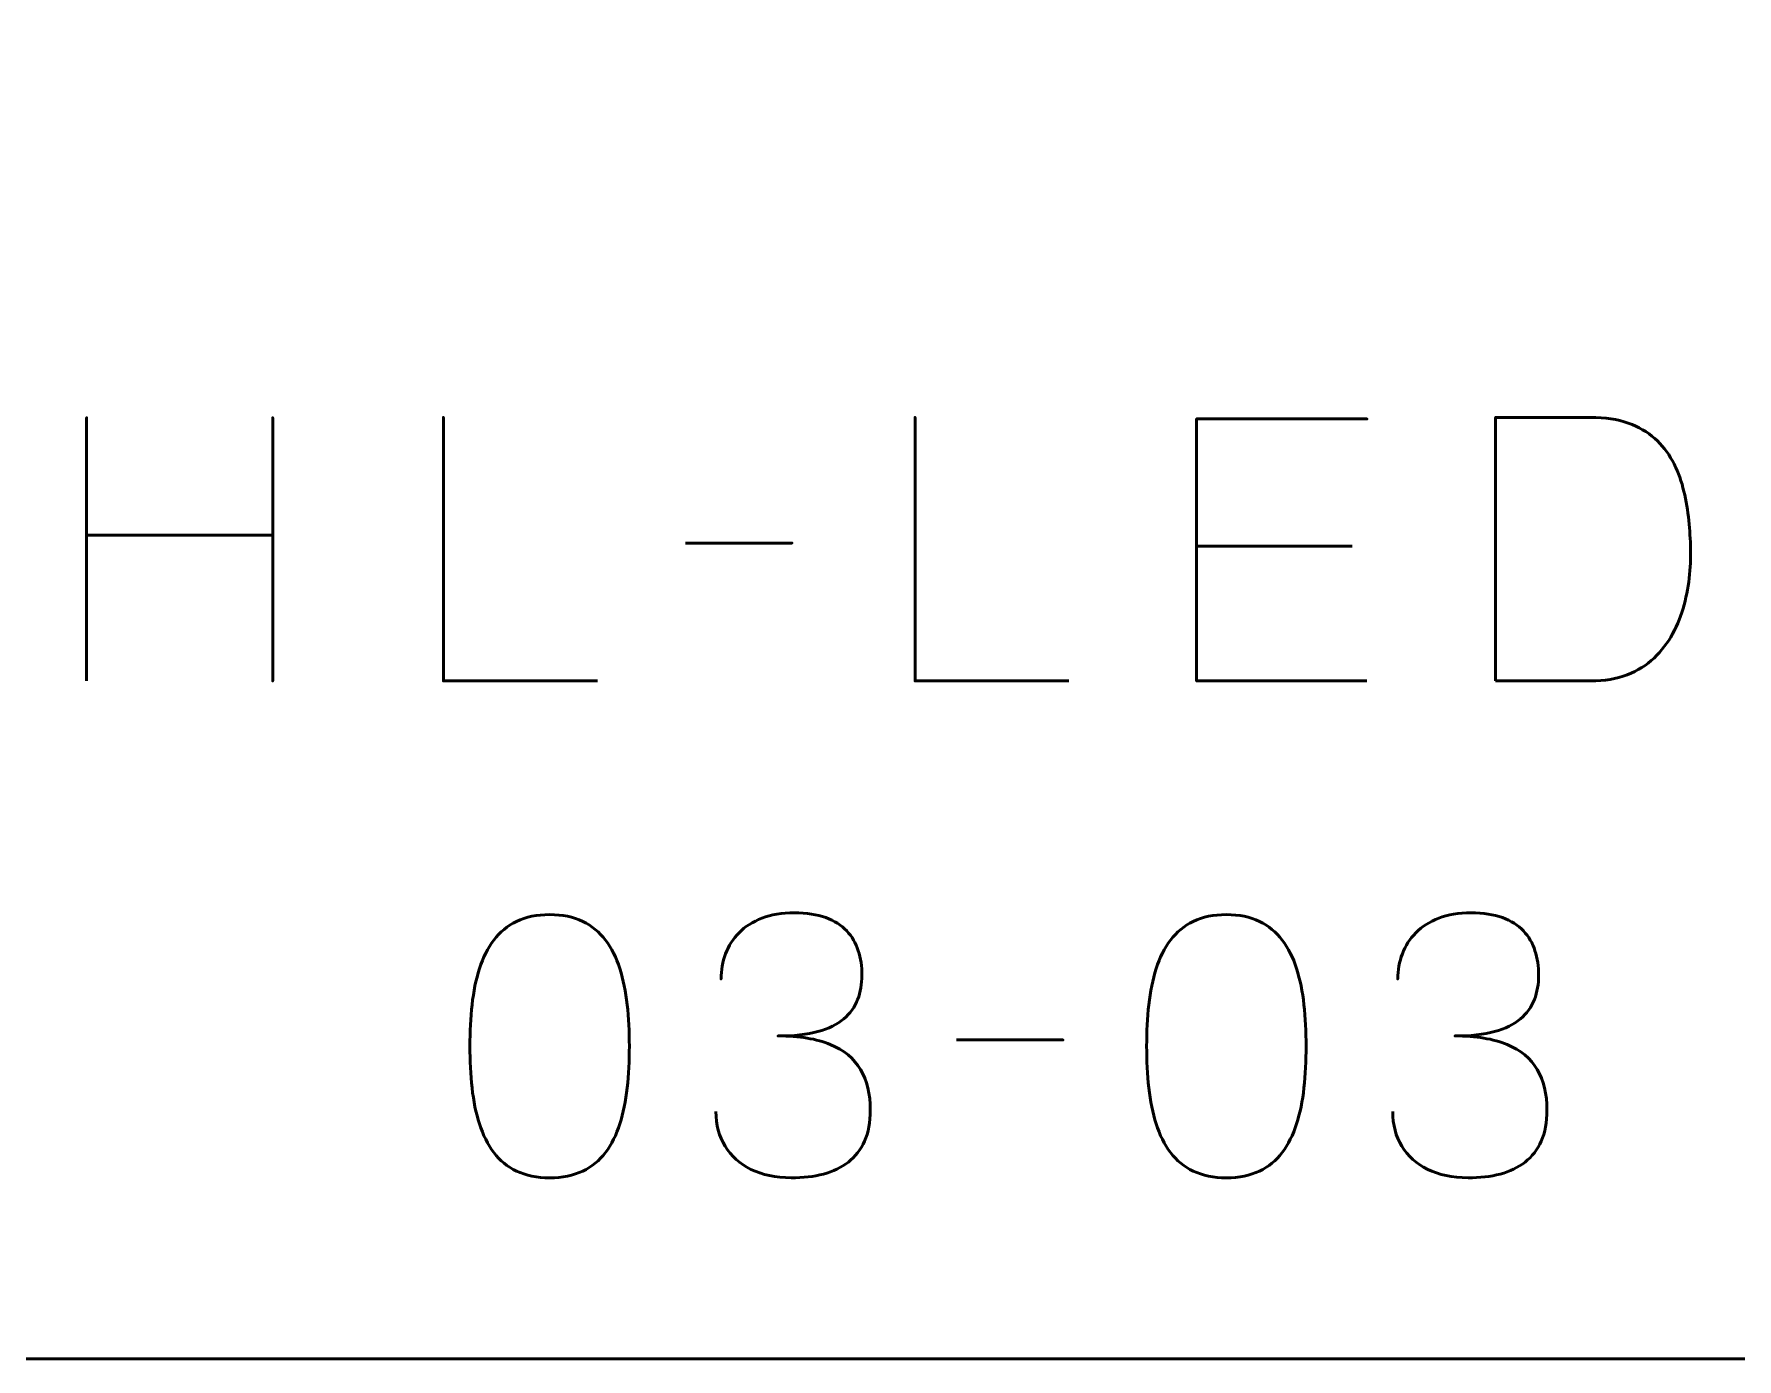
# Model space of a CAD drawing. Header units: centimetres. Extents: x -25.1 to 4.2, y -17.5 to -11.2.
# Drawn here: x -23.578 to -21.607, y -17.5 to -15.966 of the extents above; entities that cross this region are included whole.
import ezdxf

# ---------------------------------------------------------------- set-up
doc = ezdxf.new("R2010")
doc.units = ezdxf.units.CM
doc.header["$MEASUREMENT"] = 0
doc.layers.add('Layer 1', color=7, linetype='Continuous')

msp = doc.modelspace()

# ---------------------------------------------------------------- linework, layer by layer
at = {"layer": 'Layer 1', "color": 253, "lineweight": 53}
for points, knots in [([(-25.15, -17), (-25.15, -17), (-25.15, -12.7), (-25.15, -12.7), (-25.15, -12.7), (-25.15, -12.42391), (-24.92609, -12.2), (-24.65, -12.2), (-24.65, -12.2), (-24.65, -12.2), (-20.35, -12.2), (-20.35, -12.2), (-20.35, -12.2), (-20.07391, -12.2), (-19.85, -12.42391), (-19.85, -12.7), (-19.85, -12.7), (-19.85, -12.7), (-19.85, -17), (-19.85, -17), (-19.85, -17), (-19.85, -17.27609), (-20.07391, -17.5), (-20.35, -17.5), (-20.35, -17.5), (-20.35, -17.5), (-24.65, -17.5), (-24.65, -17.5), (-24.65, -17.5), (-24.92609, -17.5), (-25.15, -17.27609), (-25.15, -17)], [0, 0, 0, 0, 0.125, 0.125, 0.125, 0.125, 0.25, 0.25, 0.25, 0.25, 0.375, 0.375, 0.375, 0.375, 0.5, 0.5, 0.5, 0.5, 0.625, 0.625, 0.625, 0.625, 0.75, 0.75, 0.75, 0.75, 0.875, 0.875, 0.875, 0.875, 1, 1, 1, 1]), ([(-23.51747, -16.71494), (-23.51747, -16.71494), (-23.51747, -16.54603), (-23.51747, -16.54603), (-23.51747, -16.54603), (-23.51747, -16.54603), (-23.302, -16.54603), (-23.302, -16.54603), (-23.302, -16.54603), (-23.302, -16.54603), (-23.302, -16.71494), (-23.302, -16.71494), (-23.302, -16.71494), (-23.302, -16.71494), (-23.302, -16.41014), (-23.302, -16.41014), (-23.302, -16.41014), (-23.302, -16.41014), (-23.302, -16.54603), (-23.302, -16.54603), (-23.302, -16.54603), (-23.302, -16.54603), (-23.51747, -16.54603), (-23.51747, -16.54603), (-23.51747, -16.54603), (-23.51747, -16.54603), (-23.51747, -16.41014), (-23.51747, -16.41014), (-23.51747, -16.41014), (-23.51747, -16.41014), (-23.51747, -16.71494), (-23.51747, -16.71494)], [0, 0, 0, 0, 0.125, 0.125, 0.125, 0.125, 0.25, 0.25, 0.25, 0.25, 0.375, 0.375, 0.375, 0.375, 0.5, 0.5, 0.5, 0.5, 0.625, 0.625, 0.625, 0.625, 0.75, 0.75, 0.75, 0.75, 0.875, 0.875, 0.875, 0.875, 1, 1, 1, 1]), ([(-22.92608, -16.71494), (-22.92608, -16.71494), (-23.1043, -16.71494), (-23.1043, -16.71494), (-23.1043, -16.71494), (-23.1043, -16.71494), (-23.1043, -16.40972), (-23.1043, -16.40972), (-23.1043, -16.40972), (-23.1043, -16.40972), (-23.1043, -16.71494), (-23.1043, -16.71494), (-23.1043, -16.71494), (-23.1043, -16.71494), (-22.92608, -16.71494), (-22.92608, -16.71494)], [0, 0, 0, 0, 0.25, 0.25, 0.25, 0.25, 0.5, 0.5, 0.5, 0.5, 0.75, 0.75, 0.75, 0.75, 1, 1, 1, 1]), ([(-22.37999, -16.71494), (-22.37999, -16.71494), (-22.55821, -16.71494), (-22.55821, -16.71494), (-22.55821, -16.71494), (-22.55821, -16.71494), (-22.55821, -16.40972), (-22.55821, -16.40972), (-22.55821, -16.40972), (-22.55821, -16.40972), (-22.55821, -16.71494), (-22.55821, -16.71494), (-22.55821, -16.71494), (-22.55821, -16.71494), (-22.37999, -16.71494), (-22.37999, -16.71494)], [0, 0, 0, 0, 0.25, 0.25, 0.25, 0.25, 0.5, 0.5, 0.5, 0.5, 0.75, 0.75, 0.75, 0.75, 1, 1, 1, 1]), ([(-22.03498, -16.71494), (-22.03498, -16.71494), (-22.23225, -16.71494), (-22.23225, -16.71494), (-22.23225, -16.71494), (-22.23225, -16.71494), (-22.23225, -16.41141), (-22.23225, -16.41141), (-22.23225, -16.41141), (-22.23225, -16.41141), (-22.03498, -16.41141), (-22.03498, -16.41141), (-22.03498, -16.41141), (-22.03498, -16.41141), (-22.23225, -16.41141), (-22.23225, -16.41141), (-22.23225, -16.41141), (-22.23225, -16.41141), (-22.23225, -16.71494), (-22.23225, -16.71494), (-22.23225, -16.71494), (-22.23225, -16.71494), (-22.03498, -16.71494), (-22.03498, -16.71494)], [0, 0, 0, 0, 0.1666667, 0.1666667, 0.1666667, 0.1666667, 0.3333333, 0.3333333, 0.3333333, 0.3333333, 0.5, 0.5, 0.5, 0.5, 0.6666667, 0.6666667, 0.6666667, 0.6666667, 0.8333333, 0.8333333, 0.8333333, 0.8333333, 1, 1, 1, 1]), ([(-21.88597, -16.71494), (-21.88597, -16.71494), (-21.88597, -16.40972), (-21.88597, -16.40972), (-21.88597, -16.40972), (-21.88597, -16.40972), (-21.7759, -16.40972), (-21.7759, -16.40972), (-21.7759, -16.40972), (-21.75918, -16.40979), (-21.74472, -16.41198), (-21.73251, -16.41628), (-21.73251, -16.41628), (-21.72038, -16.42058), (-21.71008, -16.42651), (-21.70175, -16.43399), (-21.70175, -16.43399), (-21.69336, -16.44154), (-21.68658, -16.45022), (-21.68129, -16.45995), (-21.68129, -16.45995), (-21.676, -16.46976), (-21.67191, -16.4802), (-21.66901, -16.49128), (-21.66901, -16.49128), (-21.66612, -16.50229), (-21.66408, -16.51351), (-21.66281, -16.52486), (-21.66281, -16.52486), (-21.66154, -16.53622), (-21.66069, -16.54723), (-21.66034, -16.55788), (-21.66034, -16.55788), (-21.65984, -16.56854), (-21.66019, -16.57976), (-21.66132, -16.59154), (-21.66132, -16.59154), (-21.66245, -16.60332), (-21.66457, -16.6151), (-21.66774, -16.62682), (-21.66774, -16.62682), (-21.67085, -16.63853), (-21.67529, -16.64968), (-21.68101, -16.66019), (-21.68101, -16.66019), (-21.68665, -16.67077), (-21.69385, -16.68016), (-21.70246, -16.68834), (-21.70246, -16.68834), (-21.71114, -16.69653), (-21.72151, -16.70302), (-21.73364, -16.70774), (-21.73364, -16.70774), (-21.74578, -16.71247), (-21.75989, -16.71487), (-21.7759, -16.71494), (-21.7759, -16.71494), (-21.7759, -16.71494), (-21.88597, -16.71494), (-21.88597, -16.71494)], [0, 0, 0, 0, 0.0666667, 0.0666667, 0.0666667, 0.0666667, 0.1333333, 0.1333333, 0.1333333, 0.1333333, 0.2, 0.2, 0.2, 0.2, 0.2666667, 0.2666667, 0.2666667, 0.2666667, 0.3333333, 0.3333333, 0.3333333, 0.3333333, 0.4, 0.4, 0.4, 0.4, 0.4666667, 0.4666667, 0.4666667, 0.4666667, 0.5333333, 0.5333333, 0.5333333, 0.5333333, 0.6, 0.6, 0.6, 0.6, 0.6666667, 0.6666667, 0.6666667, 0.6666667, 0.7333333, 0.7333333, 0.7333333, 0.7333333, 0.8, 0.8, 0.8, 0.8, 0.8666667, 0.8666667, 0.8666667, 0.8666667, 0.9333333, 0.9333333, 0.9333333, 0.9333333, 1, 1, 1, 1]), ([(-21.88597, -16.71494), (-21.88597, -16.71494), (-21.88597, -16.40972), (-21.88597, -16.40972), (-21.88597, -16.40972), (-21.88597, -16.40972), (-21.7759, -16.40972), (-21.7759, -16.40972), (-21.7759, -16.40972), (-21.75918, -16.40979), (-21.74472, -16.41198), (-21.73251, -16.41628), (-21.73251, -16.41628), (-21.72038, -16.42058), (-21.71008, -16.42651), (-21.70175, -16.43399), (-21.70175, -16.43399), (-21.69336, -16.44154), (-21.68658, -16.45022), (-21.68129, -16.45995), (-21.68129, -16.45995), (-21.676, -16.46976), (-21.67191, -16.4802), (-21.66901, -16.49128), (-21.66901, -16.49128), (-21.66612, -16.50229), (-21.66408, -16.51351), (-21.66281, -16.52486), (-21.66281, -16.52486), (-21.66154, -16.53622), (-21.66069, -16.54723), (-21.66034, -16.55788), (-21.66034, -16.55788), (-21.65984, -16.56854), (-21.66019, -16.57976), (-21.66132, -16.59154), (-21.66132, -16.59154), (-21.66245, -16.60332), (-21.66457, -16.6151), (-21.66774, -16.62682), (-21.66774, -16.62682), (-21.67085, -16.63853), (-21.67529, -16.64968), (-21.68101, -16.66019), (-21.68101, -16.66019), (-21.68665, -16.67077), (-21.69385, -16.68016), (-21.70246, -16.68834), (-21.70246, -16.68834), (-21.71114, -16.69653), (-21.72151, -16.70302), (-21.73364, -16.70774), (-21.73364, -16.70774), (-21.74578, -16.71247), (-21.75989, -16.71487), (-21.7759, -16.71494), (-21.7759, -16.71494), (-21.7759, -16.71494), (-21.88597, -16.71494), (-21.88597, -16.71494)], [0, 0, 0, 0, 0.0666667, 0.0666667, 0.0666667, 0.0666667, 0.1333333, 0.1333333, 0.1333333, 0.1333333, 0.2, 0.2, 0.2, 0.2, 0.2666667, 0.2666667, 0.2666667, 0.2666667, 0.3333333, 0.3333333, 0.3333333, 0.3333333, 0.4, 0.4, 0.4, 0.4, 0.4666667, 0.4666667, 0.4666667, 0.4666667, 0.5333333, 0.5333333, 0.5333333, 0.5333333, 0.6, 0.6, 0.6, 0.6, 0.6666667, 0.6666667, 0.6666667, 0.6666667, 0.7333333, 0.7333333, 0.7333333, 0.7333333, 0.8, 0.8, 0.8, 0.8, 0.8666667, 0.8666667, 0.8666667, 0.8666667, 0.9333333, 0.9333333, 0.9333333, 0.9333333, 1, 1, 1, 1]), ([(-22.82406, -16.55534), (-22.82406, -16.55534), (-22.70087, -16.55534), (-22.70087, -16.55534), (-22.70087, -16.55534), (-22.70087, -16.55534), (-22.82406, -16.55534), (-22.82406, -16.55534)], [0, 0, 0, 0, 0.5, 0.5, 0.5, 0.5, 1, 1, 1, 1]), ([(-22.05191, -16.55873), (-22.05191, -16.55873), (-22.23225, -16.55873), (-22.23225, -16.55873), (-22.23225, -16.55873), (-22.23225, -16.55873), (-22.05191, -16.55873), (-22.05191, -16.55873)], [0, 0, 0, 0, 0.5, 0.5, 0.5, 0.5, 1, 1, 1, 1]), ([(-22.98132, -17.29025), (-22.96651, -17.29018), (-22.95374, -17.28757), (-22.94308, -17.28249), (-22.94308, -17.28249), (-22.9325, -17.27741), (-22.92368, -17.27014), (-22.91663, -17.2609), (-22.91663, -17.2609), (-22.90964, -17.25159), (-22.90414, -17.24058), (-22.90005, -17.22788), (-22.90005, -17.22788), (-22.89602, -17.21518), (-22.89313, -17.20128), (-22.89151, -17.18604), (-22.89151, -17.18604), (-22.88981, -17.1708), (-22.88897, -17.15478), (-22.88904, -17.13785), (-22.88904, -17.13785), (-22.88897, -17.12099), (-22.88981, -17.10497), (-22.89151, -17.0898), (-22.89151, -17.0898), (-22.89313, -17.07463), (-22.89602, -17.06066), (-22.90005, -17.04796), (-22.90005, -17.04796), (-22.90414, -17.03533), (-22.90964, -17.02433), (-22.91663, -17.01494), (-22.91663, -17.01494), (-22.92368, -17.00563), (-22.9325, -16.99836), (-22.94308, -16.99328), (-22.94308, -16.99328), (-22.95374, -16.98813), (-22.96651, -16.98552), (-22.98132, -16.98545), (-22.98132, -16.98545), (-22.99614, -16.98552), (-23.00891, -16.98813), (-23.01957, -16.99328), (-23.01957, -16.99328), (-23.03015, -16.99836), (-23.03897, -17.00563), (-23.04602, -17.01494), (-23.04602, -17.01494), (-23.05301, -17.02433), (-23.05851, -17.03533), (-23.0626, -17.04796), (-23.0626, -17.04796), (-23.06663, -17.06066), (-23.06952, -17.07463), (-23.07114, -17.0898), (-23.07114, -17.0898), (-23.07283, -17.10497), (-23.07368, -17.12099), (-23.07361, -17.13785), (-23.07361, -17.13785), (-23.07368, -17.15478), (-23.07283, -17.1708), (-23.07114, -17.18604), (-23.07114, -17.18604), (-23.06952, -17.20128), (-23.06663, -17.21518), (-23.0626, -17.22788), (-23.0626, -17.22788), (-23.05851, -17.24058), (-23.05301, -17.25159), (-23.04602, -17.2609), (-23.04602, -17.2609), (-23.03897, -17.27014), (-23.03015, -17.27741), (-23.01957, -17.28249), (-23.01957, -17.28249), (-23.00891, -17.28757), (-22.99614, -17.29018), (-22.98132, -17.29025)], [0, 0, 0, 0, 0.05, 0.05, 0.05, 0.05, 0.1, 0.1, 0.1, 0.1, 0.15, 0.15, 0.15, 0.15, 0.2, 0.2, 0.2, 0.2, 0.25, 0.25, 0.25, 0.25, 0.3, 0.3, 0.3, 0.3, 0.35, 0.35, 0.35, 0.35, 0.4, 0.4, 0.4, 0.4, 0.45, 0.45, 0.45, 0.45, 0.5, 0.5, 0.5, 0.5, 0.55, 0.55, 0.55, 0.55, 0.6, 0.6, 0.6, 0.6, 0.65, 0.65, 0.65, 0.65, 0.7, 0.7, 0.7, 0.7, 0.75, 0.75, 0.75, 0.75, 0.8, 0.8, 0.8, 0.8, 0.85, 0.85, 0.85, 0.85, 0.9, 0.9, 0.9, 0.9, 0.95, 0.95, 0.95, 0.95, 1, 1, 1, 1]), ([(-22.98132, -17.29025), (-22.96651, -17.29018), (-22.95374, -17.28757), (-22.94308, -17.28249), (-22.94308, -17.28249), (-22.9325, -17.27741), (-22.92368, -17.27014), (-22.91663, -17.2609), (-22.91663, -17.2609), (-22.90964, -17.25159), (-22.90414, -17.24058), (-22.90005, -17.22788), (-22.90005, -17.22788), (-22.89602, -17.21518), (-22.89313, -17.20128), (-22.89151, -17.18604), (-22.89151, -17.18604), (-22.88981, -17.1708), (-22.88897, -17.15478), (-22.88904, -17.13785), (-22.88904, -17.13785), (-22.88897, -17.12099), (-22.88981, -17.10497), (-22.89151, -17.0898), (-22.89151, -17.0898), (-22.89313, -17.07463), (-22.89602, -17.06066), (-22.90005, -17.04796), (-22.90005, -17.04796), (-22.90414, -17.03533), (-22.90964, -17.02433), (-22.91663, -17.01494), (-22.91663, -17.01494), (-22.92368, -17.00563), (-22.9325, -16.99836), (-22.94308, -16.99328), (-22.94308, -16.99328), (-22.95374, -16.98813), (-22.96651, -16.98552), (-22.98132, -16.98545), (-22.98132, -16.98545), (-22.99614, -16.98552), (-23.00891, -16.98813), (-23.01957, -16.99328), (-23.01957, -16.99328), (-23.03015, -16.99836), (-23.03897, -17.00563), (-23.04602, -17.01494), (-23.04602, -17.01494), (-23.05301, -17.02433), (-23.05851, -17.03533), (-23.0626, -17.04796), (-23.0626, -17.04796), (-23.06663, -17.06066), (-23.06952, -17.07463), (-23.07114, -17.0898), (-23.07114, -17.0898), (-23.07283, -17.10497), (-23.07368, -17.12099), (-23.07361, -17.13785), (-23.07361, -17.13785), (-23.07368, -17.15478), (-23.07283, -17.1708), (-23.07114, -17.18604), (-23.07114, -17.18604), (-23.06952, -17.20128), (-23.06663, -17.21518), (-23.0626, -17.22788), (-23.0626, -17.22788), (-23.05851, -17.24058), (-23.05301, -17.25159), (-23.04602, -17.2609), (-23.04602, -17.2609), (-23.03897, -17.27014), (-23.03015, -17.27741), (-23.01957, -17.28249), (-23.01957, -17.28249), (-23.00891, -17.28757), (-22.99614, -17.29018), (-22.98132, -17.29025)], [0, 0, 0, 0, 0.05, 0.05, 0.05, 0.05, 0.1, 0.1, 0.1, 0.1, 0.15, 0.15, 0.15, 0.15, 0.2, 0.2, 0.2, 0.2, 0.25, 0.25, 0.25, 0.25, 0.3, 0.3, 0.3, 0.3, 0.35, 0.35, 0.35, 0.35, 0.4, 0.4, 0.4, 0.4, 0.45, 0.45, 0.45, 0.45, 0.5, 0.5, 0.5, 0.5, 0.55, 0.55, 0.55, 0.55, 0.6, 0.6, 0.6, 0.6, 0.65, 0.65, 0.65, 0.65, 0.7, 0.7, 0.7, 0.7, 0.75, 0.75, 0.75, 0.75, 0.8, 0.8, 0.8, 0.8, 0.85, 0.85, 0.85, 0.85, 0.9, 0.9, 0.9, 0.9, 0.95, 0.95, 0.95, 0.95, 1, 1, 1, 1]), ([(-22.78871, -17.21363), (-22.78864, -17.22887), (-22.78511, -17.24213), (-22.77813, -17.25363), (-22.77813, -17.25363), (-22.77114, -17.26506), (-22.76119, -17.27402), (-22.74821, -17.28044), (-22.74821, -17.28044), (-22.73523, -17.28686), (-22.71964, -17.29011), (-22.7015, -17.29025), (-22.7015, -17.29025), (-22.68789, -17.29025), (-22.67554, -17.28884), (-22.66432, -17.28588), (-22.66432, -17.28588), (-22.65317, -17.28291), (-22.64358, -17.27833), (-22.63546, -17.27205), (-22.63546, -17.27205), (-22.62735, -17.26577), (-22.62114, -17.25765), (-22.6167, -17.24778), (-22.6167, -17.24778), (-22.61232, -17.23783), (-22.61014, -17.2259), (-22.61007, -17.21193), (-22.61007, -17.21193), (-22.60999, -17.19331), (-22.6138, -17.17757), (-22.62135, -17.1648), (-22.62135, -17.1648), (-22.6289, -17.15203), (-22.64062, -17.14244), (-22.65635, -17.13588), (-22.65635, -17.13588), (-22.67208, -17.12931), (-22.69226, -17.126), (-22.71674, -17.126), (-22.71674, -17.126), (-22.69847, -17.12607), (-22.68316, -17.12438), (-22.67067, -17.12092), (-22.67067, -17.12092), (-22.65825, -17.11746), (-22.64831, -17.11259), (-22.64083, -17.10624), (-22.64083, -17.10624), (-22.63335, -17.09996), (-22.62792, -17.09248), (-22.62467, -17.08388), (-22.62467, -17.08388), (-22.62135, -17.07534), (-22.61973, -17.06596), (-22.6198, -17.05573), (-22.6198, -17.05573), (-22.61973, -17.04549), (-22.62114, -17.03604), (-22.62396, -17.02729), (-22.62396, -17.02729), (-22.62672, -17.01854), (-22.63123, -17.01085), (-22.63737, -17.00429), (-22.63737, -17.00429), (-22.64351, -16.99773), (-22.65162, -16.99258), (-22.66157, -16.98891), (-22.66157, -16.98891), (-22.67159, -16.98524), (-22.6838, -16.98341), (-22.69812, -16.98334), (-22.69812, -16.98334), (-22.71237, -16.98341), (-22.72486, -16.98552), (-22.73544, -16.98962), (-22.73544, -16.98962), (-22.7461, -16.99371), (-22.75484, -16.99928), (-22.7619, -17.00641), (-22.7619, -17.00641), (-22.76888, -17.01353), (-22.77411, -17.02165), (-22.77756, -17.03082), (-22.77756, -17.03082), (-22.78109, -17.03999), (-22.78278, -17.04973), (-22.78278, -17.05996), (-22.78278, -17.05996), (-22.78278, -17.04973), (-22.78109, -17.03999), (-22.77756, -17.03082), (-22.77756, -17.03082), (-22.77411, -17.02165), (-22.76888, -17.01353), (-22.7619, -17.00641), (-22.7619, -17.00641), (-22.75484, -16.99928), (-22.7461, -16.99371), (-22.73544, -16.98962), (-22.73544, -16.98962), (-22.72486, -16.98552), (-22.71237, -16.98341), (-22.69812, -16.98334), (-22.69812, -16.98334), (-22.6838, -16.98341), (-22.67159, -16.98524), (-22.66157, -16.98891), (-22.66157, -16.98891), (-22.65162, -16.99258), (-22.64351, -16.99773), (-22.63737, -17.00429), (-22.63737, -17.00429), (-22.63123, -17.01085), (-22.62672, -17.01854), (-22.62396, -17.02729), (-22.62396, -17.02729), (-22.62114, -17.03604), (-22.61973, -17.04549), (-22.6198, -17.05573), (-22.6198, -17.05573), (-22.61973, -17.06596), (-22.62135, -17.07534), (-22.62467, -17.08388), (-22.62467, -17.08388), (-22.62792, -17.09248), (-22.63335, -17.09996), (-22.64083, -17.10624), (-22.64083, -17.10624), (-22.64831, -17.11259), (-22.65825, -17.11746), (-22.67067, -17.12092), (-22.67067, -17.12092), (-22.68316, -17.12438), (-22.69847, -17.12607), (-22.71674, -17.126), (-22.71674, -17.126), (-22.69226, -17.126), (-22.67208, -17.12931), (-22.65635, -17.13588), (-22.65635, -17.13588), (-22.64062, -17.14244), (-22.6289, -17.15203), (-22.62135, -17.1648), (-22.62135, -17.1648), (-22.6138, -17.17757), (-22.60999, -17.19331), (-22.61007, -17.21193), (-22.61007, -17.21193), (-22.61014, -17.2259), (-22.61232, -17.23783), (-22.6167, -17.24778), (-22.6167, -17.24778), (-22.62114, -17.25765), (-22.62735, -17.26577), (-22.63546, -17.27205), (-22.63546, -17.27205), (-22.64358, -17.27833), (-22.65317, -17.28291), (-22.66432, -17.28588), (-22.66432, -17.28588), (-22.67554, -17.28884), (-22.68789, -17.29025), (-22.7015, -17.29025), (-22.7015, -17.29025), (-22.71964, -17.29011), (-22.73523, -17.28686), (-22.74821, -17.28044), (-22.74821, -17.28044), (-22.76119, -17.27402), (-22.77114, -17.26506), (-22.77813, -17.25363), (-22.77813, -17.25363), (-22.78511, -17.24213), (-22.78864, -17.22887), (-22.78871, -17.21363)], [0, 0, 0, 0, 0.0227273, 0.0227273, 0.0227273, 0.0227273, 0.0454545, 0.0454545, 0.0454545, 0.0454545, 0.0681818, 0.0681818, 0.0681818, 0.0681818, 0.0909091, 0.0909091, 0.0909091, 0.0909091, 0.1136364, 0.1136364, 0.1136364, 0.1136364, 0.1363636, 0.1363636, 0.1363636, 0.1363636, 0.1590909, 0.1590909, 0.1590909, 0.1590909, 0.1818182, 0.1818182, 0.1818182, 0.1818182, 0.2045455, 0.2045455, 0.2045455, 0.2045455, 0.2272727, 0.2272727, 0.2272727, 0.2272727, 0.25, 0.25, 0.25, 0.25, 0.2727273, 0.2727273, 0.2727273, 0.2727273, 0.2954545, 0.2954545, 0.2954545, 0.2954545, 0.3181818, 0.3181818, 0.3181818, 0.3181818, 0.3409091, 0.3409091, 0.3409091, 0.3409091, 0.3636364, 0.3636364, 0.3636364, 0.3636364, 0.3863636, 0.3863636, 0.3863636, 0.3863636, 0.4090909, 0.4090909, 0.4090909, 0.4090909, 0.4318182, 0.4318182, 0.4318182, 0.4318182, 0.4545455, 0.4545455, 0.4545455, 0.4545455, 0.4772727, 0.4772727, 0.4772727, 0.4772727, 0.5, 0.5, 0.5, 0.5, 0.5227273, 0.5227273, 0.5227273, 0.5227273, 0.5454545, 0.5454545, 0.5454545, 0.5454545, 0.5681818, 0.5681818, 0.5681818, 0.5681818, 0.5909091, 0.5909091, 0.5909091, 0.5909091, 0.6136364, 0.6136364, 0.6136364, 0.6136364, 0.6363636, 0.6363636, 0.6363636, 0.6363636, 0.6590909, 0.6590909, 0.6590909, 0.6590909, 0.6818182, 0.6818182, 0.6818182, 0.6818182, 0.7045455, 0.7045455, 0.7045455, 0.7045455, 0.7272727, 0.7272727, 0.7272727, 0.7272727, 0.75, 0.75, 0.75, 0.75, 0.7727273, 0.7727273, 0.7727273, 0.7727273, 0.7954545, 0.7954545, 0.7954545, 0.7954545, 0.8181818, 0.8181818, 0.8181818, 0.8181818, 0.8409091, 0.8409091, 0.8409091, 0.8409091, 0.8636364, 0.8636364, 0.8636364, 0.8636364, 0.8863636, 0.8863636, 0.8863636, 0.8863636, 0.9090909, 0.9090909, 0.9090909, 0.9090909, 0.9318182, 0.9318182, 0.9318182, 0.9318182, 0.9545455, 0.9545455, 0.9545455, 0.9545455, 0.9772727, 0.9772727, 0.9772727, 0.9772727, 1, 1, 1, 1]), ([(-22.19774, -17.29025), (-22.18293, -17.29018), (-22.17016, -17.28757), (-22.1595, -17.28249), (-22.1595, -17.28249), (-22.14892, -17.27741), (-22.1401, -17.27014), (-22.13305, -17.2609), (-22.13305, -17.2609), (-22.12606, -17.25159), (-22.12056, -17.24058), (-22.11647, -17.22788), (-22.11647, -17.22788), (-22.11244, -17.21518), (-22.10955, -17.20128), (-22.10793, -17.18604), (-22.10793, -17.18604), (-22.10623, -17.1708), (-22.10539, -17.15478), (-22.10546, -17.13785), (-22.10546, -17.13785), (-22.10539, -17.12099), (-22.10623, -17.10497), (-22.10793, -17.0898), (-22.10793, -17.0898), (-22.10955, -17.07463), (-22.11244, -17.06066), (-22.11647, -17.04796), (-22.11647, -17.04796), (-22.12056, -17.03533), (-22.12606, -17.02433), (-22.13305, -17.01494), (-22.13305, -17.01494), (-22.1401, -17.00563), (-22.14892, -16.99836), (-22.1595, -16.99328), (-22.1595, -16.99328), (-22.17016, -16.98813), (-22.18293, -16.98552), (-22.19774, -16.98545), (-22.19774, -16.98545), (-22.21256, -16.98552), (-22.22533, -16.98813), (-22.23599, -16.99328), (-22.23599, -16.99328), (-22.24657, -16.99836), (-22.25539, -17.00563), (-22.26244, -17.01494), (-22.26244, -17.01494), (-22.26943, -17.02433), (-22.27493, -17.03533), (-22.27902, -17.04796), (-22.27902, -17.04796), (-22.28305, -17.06066), (-22.28594, -17.07463), (-22.28756, -17.0898), (-22.28756, -17.0898), (-22.28925, -17.10497), (-22.2901, -17.12099), (-22.29003, -17.13785), (-22.29003, -17.13785), (-22.2901, -17.15478), (-22.28925, -17.1708), (-22.28756, -17.18604), (-22.28756, -17.18604), (-22.28594, -17.20128), (-22.28305, -17.21518), (-22.27902, -17.22788), (-22.27902, -17.22788), (-22.27493, -17.24058), (-22.26943, -17.25159), (-22.26244, -17.2609), (-22.26244, -17.2609), (-22.25539, -17.27014), (-22.24657, -17.27741), (-22.23599, -17.28249), (-22.23599, -17.28249), (-22.22533, -17.28757), (-22.21256, -17.29018), (-22.19774, -17.29025)], [0, 0, 0, 0, 0.05, 0.05, 0.05, 0.05, 0.1, 0.1, 0.1, 0.1, 0.15, 0.15, 0.15, 0.15, 0.2, 0.2, 0.2, 0.2, 0.25, 0.25, 0.25, 0.25, 0.3, 0.3, 0.3, 0.3, 0.35, 0.35, 0.35, 0.35, 0.4, 0.4, 0.4, 0.4, 0.45, 0.45, 0.45, 0.45, 0.5, 0.5, 0.5, 0.5, 0.55, 0.55, 0.55, 0.55, 0.6, 0.6, 0.6, 0.6, 0.65, 0.65, 0.65, 0.65, 0.7, 0.7, 0.7, 0.7, 0.75, 0.75, 0.75, 0.75, 0.8, 0.8, 0.8, 0.8, 0.85, 0.85, 0.85, 0.85, 0.9, 0.9, 0.9, 0.9, 0.95, 0.95, 0.95, 0.95, 1, 1, 1, 1]), ([(-22.19774, -17.29025), (-22.18293, -17.29018), (-22.17016, -17.28757), (-22.1595, -17.28249), (-22.1595, -17.28249), (-22.14892, -17.27741), (-22.1401, -17.27014), (-22.13305, -17.2609), (-22.13305, -17.2609), (-22.12606, -17.25159), (-22.12056, -17.24058), (-22.11647, -17.22788), (-22.11647, -17.22788), (-22.11244, -17.21518), (-22.10955, -17.20128), (-22.10793, -17.18604), (-22.10793, -17.18604), (-22.10623, -17.1708), (-22.10539, -17.15478), (-22.10546, -17.13785), (-22.10546, -17.13785), (-22.10539, -17.12099), (-22.10623, -17.10497), (-22.10793, -17.0898), (-22.10793, -17.0898), (-22.10955, -17.07463), (-22.11244, -17.06066), (-22.11647, -17.04796), (-22.11647, -17.04796), (-22.12056, -17.03533), (-22.12606, -17.02433), (-22.13305, -17.01494), (-22.13305, -17.01494), (-22.1401, -17.00563), (-22.14892, -16.99836), (-22.1595, -16.99328), (-22.1595, -16.99328), (-22.17016, -16.98813), (-22.18293, -16.98552), (-22.19774, -16.98545), (-22.19774, -16.98545), (-22.21256, -16.98552), (-22.22533, -16.98813), (-22.23599, -16.99328), (-22.23599, -16.99328), (-22.24657, -16.99836), (-22.25539, -17.00563), (-22.26244, -17.01494), (-22.26244, -17.01494), (-22.26943, -17.02433), (-22.27493, -17.03533), (-22.27902, -17.04796), (-22.27902, -17.04796), (-22.28305, -17.06066), (-22.28594, -17.07463), (-22.28756, -17.0898), (-22.28756, -17.0898), (-22.28925, -17.10497), (-22.2901, -17.12099), (-22.29003, -17.13785), (-22.29003, -17.13785), (-22.2901, -17.15478), (-22.28925, -17.1708), (-22.28756, -17.18604), (-22.28756, -17.18604), (-22.28594, -17.20128), (-22.28305, -17.21518), (-22.27902, -17.22788), (-22.27902, -17.22788), (-22.27493, -17.24058), (-22.26943, -17.25159), (-22.26244, -17.2609), (-22.26244, -17.2609), (-22.25539, -17.27014), (-22.24657, -17.27741), (-22.23599, -17.28249), (-22.23599, -17.28249), (-22.22533, -17.28757), (-22.21256, -17.29018), (-22.19774, -17.29025)], [0, 0, 0, 0, 0.05, 0.05, 0.05, 0.05, 0.1, 0.1, 0.1, 0.1, 0.15, 0.15, 0.15, 0.15, 0.2, 0.2, 0.2, 0.2, 0.25, 0.25, 0.25, 0.25, 0.3, 0.3, 0.3, 0.3, 0.35, 0.35, 0.35, 0.35, 0.4, 0.4, 0.4, 0.4, 0.45, 0.45, 0.45, 0.45, 0.5, 0.5, 0.5, 0.5, 0.55, 0.55, 0.55, 0.55, 0.6, 0.6, 0.6, 0.6, 0.65, 0.65, 0.65, 0.65, 0.7, 0.7, 0.7, 0.7, 0.75, 0.75, 0.75, 0.75, 0.8, 0.8, 0.8, 0.8, 0.85, 0.85, 0.85, 0.85, 0.9, 0.9, 0.9, 0.9, 0.95, 0.95, 0.95, 0.95, 1, 1, 1, 1]), ([(-22.00513, -17.21363), (-22.00506, -17.22887), (-22.00153, -17.24213), (-21.99455, -17.25363), (-21.99455, -17.25363), (-21.98756, -17.26506), (-21.97761, -17.27402), (-21.96463, -17.28044), (-21.96463, -17.28044), (-21.95165, -17.28686), (-21.93606, -17.29011), (-21.91792, -17.29025), (-21.91792, -17.29025), (-21.90431, -17.29025), (-21.89196, -17.28884), (-21.88074, -17.28588), (-21.88074, -17.28588), (-21.86959, -17.28291), (-21.86, -17.27833), (-21.85188, -17.27205), (-21.85188, -17.27205), (-21.84377, -17.26577), (-21.83756, -17.25765), (-21.83312, -17.24778), (-21.83312, -17.24778), (-21.82874, -17.23783), (-21.82656, -17.2259), (-21.82649, -17.21193), (-21.82649, -17.21193), (-21.82641, -17.19331), (-21.83022, -17.17757), (-21.83777, -17.1648), (-21.83777, -17.1648), (-21.84532, -17.15203), (-21.85704, -17.14244), (-21.87277, -17.13588), (-21.87277, -17.13588), (-21.8885, -17.12931), (-21.90868, -17.126), (-21.93316, -17.126), (-21.93316, -17.126), (-21.91489, -17.12607), (-21.89958, -17.12438), (-21.88709, -17.12092), (-21.88709, -17.12092), (-21.87467, -17.11746), (-21.86473, -17.11259), (-21.85725, -17.10624), (-21.85725, -17.10624), (-21.84977, -17.09996), (-21.84434, -17.09248), (-21.84109, -17.08388), (-21.84109, -17.08388), (-21.83777, -17.07534), (-21.83615, -17.06596), (-21.83622, -17.05573), (-21.83622, -17.05573), (-21.83615, -17.04549), (-21.83756, -17.03604), (-21.84038, -17.02729), (-21.84038, -17.02729), (-21.84314, -17.01854), (-21.84765, -17.01085), (-21.85379, -17.00429), (-21.85379, -17.00429), (-21.85993, -16.99773), (-21.86804, -16.99258), (-21.87799, -16.98891), (-21.87799, -16.98891), (-21.88801, -16.98524), (-21.90022, -16.98341), (-21.91454, -16.98334), (-21.91454, -16.98334), (-21.92879, -16.98341), (-21.94128, -16.98552), (-21.95186, -16.98962), (-21.95186, -16.98962), (-21.96252, -16.99371), (-21.97126, -16.99928), (-21.97832, -17.00641), (-21.97832, -17.00641), (-21.9853, -17.01353), (-21.99053, -17.02165), (-21.99398, -17.03082), (-21.99398, -17.03082), (-21.99751, -17.03999), (-21.9992, -17.04973), (-21.9992, -17.05996), (-21.9992, -17.05996), (-21.9992, -17.04973), (-21.99751, -17.03999), (-21.99398, -17.03082), (-21.99398, -17.03082), (-21.99053, -17.02165), (-21.9853, -17.01353), (-21.97832, -17.00641), (-21.97832, -17.00641), (-21.97126, -16.99928), (-21.96252, -16.99371), (-21.95186, -16.98962), (-21.95186, -16.98962), (-21.94128, -16.98552), (-21.92879, -16.98341), (-21.91454, -16.98334), (-21.91454, -16.98334), (-21.90022, -16.98341), (-21.88801, -16.98524), (-21.87799, -16.98891), (-21.87799, -16.98891), (-21.86804, -16.99258), (-21.85993, -16.99773), (-21.85379, -17.00429), (-21.85379, -17.00429), (-21.84765, -17.01085), (-21.84314, -17.01854), (-21.84038, -17.02729), (-21.84038, -17.02729), (-21.83756, -17.03604), (-21.83615, -17.04549), (-21.83622, -17.05573), (-21.83622, -17.05573), (-21.83615, -17.06596), (-21.83777, -17.07534), (-21.84109, -17.08388), (-21.84109, -17.08388), (-21.84434, -17.09248), (-21.84977, -17.09996), (-21.85725, -17.10624), (-21.85725, -17.10624), (-21.86473, -17.11259), (-21.87467, -17.11746), (-21.88709, -17.12092), (-21.88709, -17.12092), (-21.89958, -17.12438), (-21.91489, -17.12607), (-21.93316, -17.126), (-21.93316, -17.126), (-21.90868, -17.126), (-21.8885, -17.12931), (-21.87277, -17.13588), (-21.87277, -17.13588), (-21.85704, -17.14244), (-21.84532, -17.15203), (-21.83777, -17.1648), (-21.83777, -17.1648), (-21.83022, -17.17757), (-21.82641, -17.19331), (-21.82649, -17.21193), (-21.82649, -17.21193), (-21.82656, -17.2259), (-21.82874, -17.23783), (-21.83312, -17.24778), (-21.83312, -17.24778), (-21.83756, -17.25765), (-21.84377, -17.26577), (-21.85188, -17.27205), (-21.85188, -17.27205), (-21.86, -17.27833), (-21.86959, -17.28291), (-21.88074, -17.28588), (-21.88074, -17.28588), (-21.89196, -17.28884), (-21.90431, -17.29025), (-21.91792, -17.29025), (-21.91792, -17.29025), (-21.93606, -17.29011), (-21.95165, -17.28686), (-21.96463, -17.28044), (-21.96463, -17.28044), (-21.97761, -17.27402), (-21.98756, -17.26506), (-21.99455, -17.25363), (-21.99455, -17.25363), (-22.00153, -17.24213), (-22.00506, -17.22887), (-22.00513, -17.21363)], [0, 0, 0, 0, 0.0227273, 0.0227273, 0.0227273, 0.0227273, 0.0454545, 0.0454545, 0.0454545, 0.0454545, 0.0681818, 0.0681818, 0.0681818, 0.0681818, 0.0909091, 0.0909091, 0.0909091, 0.0909091, 0.1136364, 0.1136364, 0.1136364, 0.1136364, 0.1363636, 0.1363636, 0.1363636, 0.1363636, 0.1590909, 0.1590909, 0.1590909, 0.1590909, 0.1818182, 0.1818182, 0.1818182, 0.1818182, 0.2045455, 0.2045455, 0.2045455, 0.2045455, 0.2272727, 0.2272727, 0.2272727, 0.2272727, 0.25, 0.25, 0.25, 0.25, 0.2727273, 0.2727273, 0.2727273, 0.2727273, 0.2954545, 0.2954545, 0.2954545, 0.2954545, 0.3181818, 0.3181818, 0.3181818, 0.3181818, 0.3409091, 0.3409091, 0.3409091, 0.3409091, 0.3636364, 0.3636364, 0.3636364, 0.3636364, 0.3863636, 0.3863636, 0.3863636, 0.3863636, 0.4090909, 0.4090909, 0.4090909, 0.4090909, 0.4318182, 0.4318182, 0.4318182, 0.4318182, 0.4545455, 0.4545455, 0.4545455, 0.4545455, 0.4772727, 0.4772727, 0.4772727, 0.4772727, 0.5, 0.5, 0.5, 0.5, 0.5227273, 0.5227273, 0.5227273, 0.5227273, 0.5454545, 0.5454545, 0.5454545, 0.5454545, 0.5681818, 0.5681818, 0.5681818, 0.5681818, 0.5909091, 0.5909091, 0.5909091, 0.5909091, 0.6136364, 0.6136364, 0.6136364, 0.6136364, 0.6363636, 0.6363636, 0.6363636, 0.6363636, 0.6590909, 0.6590909, 0.6590909, 0.6590909, 0.6818182, 0.6818182, 0.6818182, 0.6818182, 0.7045455, 0.7045455, 0.7045455, 0.7045455, 0.7272727, 0.7272727, 0.7272727, 0.7272727, 0.75, 0.75, 0.75, 0.75, 0.7727273, 0.7727273, 0.7727273, 0.7727273, 0.7954545, 0.7954545, 0.7954545, 0.7954545, 0.8181818, 0.8181818, 0.8181818, 0.8181818, 0.8409091, 0.8409091, 0.8409091, 0.8409091, 0.8636364, 0.8636364, 0.8636364, 0.8636364, 0.8863636, 0.8863636, 0.8863636, 0.8863636, 0.9090909, 0.9090909, 0.9090909, 0.9090909, 0.9318182, 0.9318182, 0.9318182, 0.9318182, 0.9545455, 0.9545455, 0.9545455, 0.9545455, 0.9772727, 0.9772727, 0.9772727, 0.9772727, 1, 1, 1, 1]), ([(-22.51016, -17.13065), (-22.51016, -17.13065), (-22.38697, -17.13065), (-22.38697, -17.13065), (-22.38697, -17.13065), (-22.38697, -17.13065), (-22.51016, -17.13065), (-22.51016, -17.13065)], [0, 0, 0, 0, 0.5, 0.5, 0.5, 0.5, 1, 1, 1, 1])]:
    msp.add_open_spline(points, degree=3, knots=knots, dxfattribs=at)

doc.saveas('drawing.dxf')
